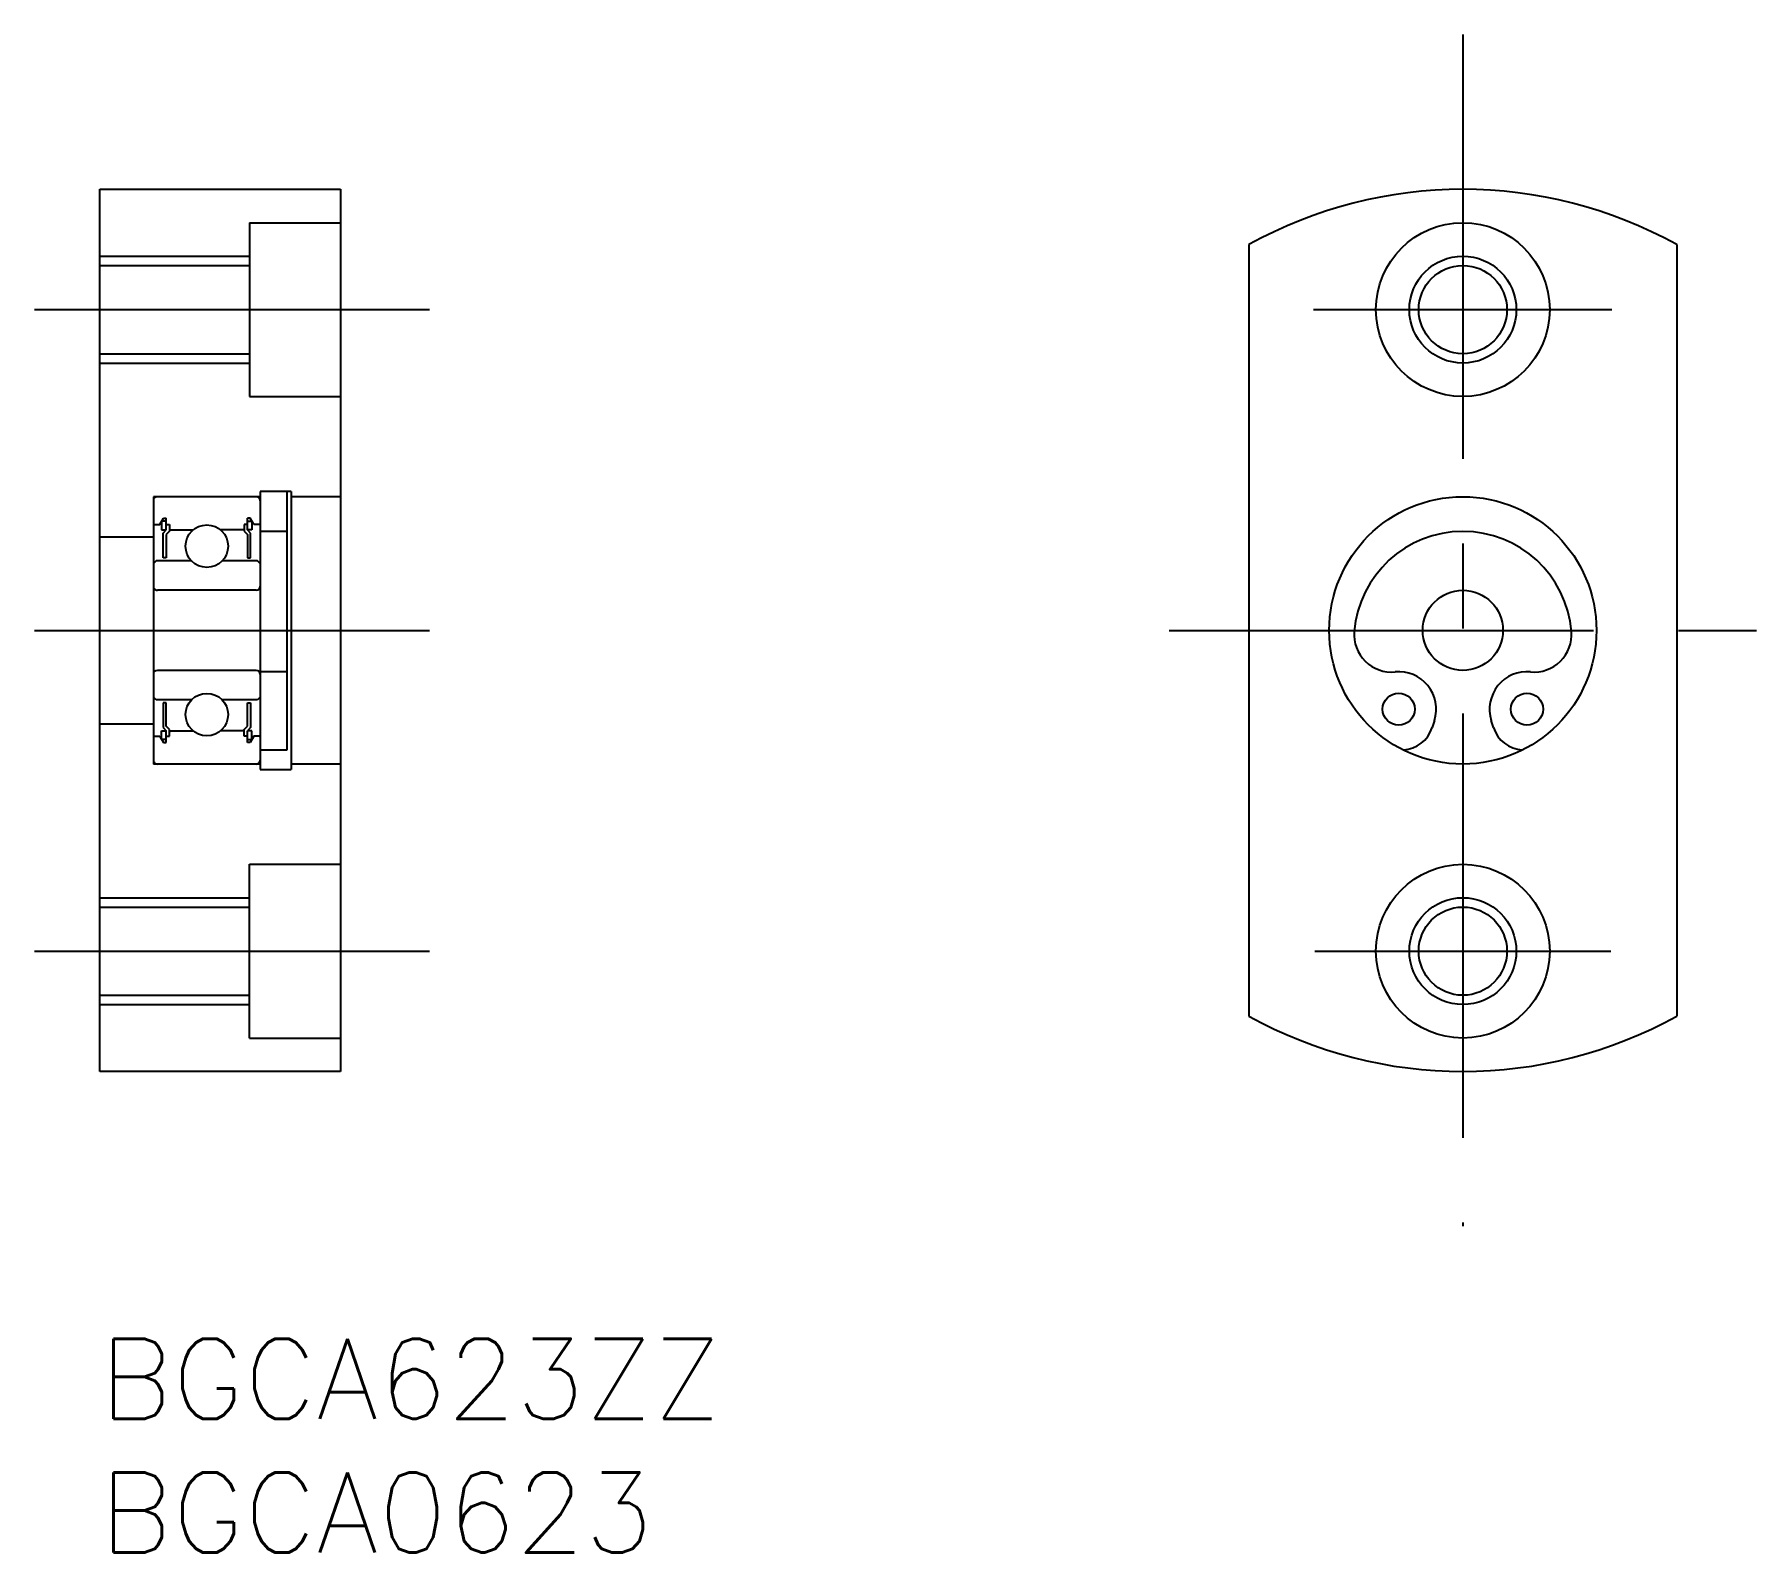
# Model space of a CAD drawing. Extents: x -2.4 to 62, y -8 to 48.8.
import ezdxf

# ---------------------------------------------------------------- set-up
doc = ezdxf.new("R2010")
doc.units = 0
doc.header["$LTSCALE"] = 0.5
doc.linetypes.add('CENTER', pattern=[50.8, 31.75, -6.35, 6.35, -6.35])
for name, color, linetype in [('MSM_CENTER', 1, 'CENTER'), ('MSM_CONTINUOUS', 7, 'CONTINUOUS'), ('MSM_NARROW', 5, 'CONTINUOUS'), ('MSM_PART_NUMBER', 7, 'CONTINUOUS')]:
    doc.layers.add(name, color=color, linetype=linetype)
doc.styles.get("Standard").update_dxf_attribs({"font": 'txt.shx', "height": 3, "bigfont": 'bigfont.shx'})

# ---------------------------------------------------------------- blocks, each defined once
blk = doc.blocks.new('*U4')
at = {"layer": 'MSM_PART_NUMBER'}
blk.add_text('BGCA623ZZ', height=3, dxfattribs=at).set_placement((0, -3))
blk = doc.blocks.new('*U5')
at = {"layer": 'MSM_PART_NUMBER'}
blk.add_text('BGCA0623', height=3, dxfattribs=at).set_placement((0, -8))

msp = doc.modelspace()

# ---------------------------------------------------------------- linework, layer by layer
at = {"layer": 'MSM_CENTER'}
for p, q in [((50.987, 48.795), (50.987, 4.205)), ((-2.448, 38.5), (12.331, 38.5)), ((45.402, 38.5), (56.559, 38.5)), ((-2.448, 26.5), (12.331, 26.5)), ((40, 26.5), (61.975, 26.5)), ((-2.448, 14.5), (12.331, 14.5)), ((45.451, 14.5), (56.523, 14.5))]:
    msp.add_line(p, q, dxfattribs=at)
at = {"layer": 'MSM_CONTINUOUS'}
for p, q in [((0, 10), (0, 43)), ((0, 43), (9, 43)), ((9, 43), (9, 10)), ((5.6, 41.75), (5.6, 35.25)), ((5.6, 41.75), (9, 41.75)), ((42.987, 40.931), (42.987, 12.069)), ((58.987, 40.931), (58.987, 12.069)), ((0, 40.15), (5.6, 40.15)), ((0, 36.85), (5.6, 36.85)), ((5.6, 35.25), (9, 35.25)), ((7.15, 31.7, 0.5), (6, 31.7, 0.5)), ((6, 31.7), (6, 21.3)), ((7, 31.7), (7, 22.024)), ((7.15, 31.7), (7.15, 21.3)), ((2, 31.5), (2, 21.5)), ((6, 31.5), (2, 31.5)), ((9, 31.5), (7.16, 31.5)), ((2, 30.49), (2.03, 30.46)), ((2.03, 30.46), (2.241, 30.46)), ((2.241, 30.46), (2.381, 30.701)), ((2.483, 30.581), (2.311, 30.581)), ((2.311, 30.581), (2.311, 30.26)), ((2.381, 30.701), (2.483, 30.701)), ((2.483, 30.26), (2.483, 30.701)), ((2.483, 30.46), (2.603, 30.46)), ((2.603, 30.46), (2.603, 30.21)), ((2.603, 30.29), (2.633, 30.26)), ((5.397, 30.29), (5.367, 30.26)), ((5.397, 30.46), (5.397, 30.21)), ((5.518, 30.46), (5.397, 30.46)), ((5.518, 30.26), (5.518, 30.701)), ((5.619, 30.701), (5.518, 30.701)), ((5.518, 30.581), (5.689, 30.581)), ((5.759, 30.46), (5.619, 30.701)), ((5.689, 30.581), (5.689, 30.26)), ((5.97, 30.46), (5.759, 30.46)), ((6, 30.49), (5.97, 30.46)), ((0, 30), (2, 30)), ((2.311, 30.26), (2.483, 30.26)), ((2.362, 30.139), (2.483, 30.26)), ((2.362, 29.216), (2.362, 30.139)), ((2.603, 30.21), (2.483, 30.089)), ((2.483, 30.089), (2.483, 29.216)), ((2.633, 30.26), (3.492, 30.26)), ((5.367, 30.26), (4.508, 30.26)), ((5.397, 30.21), (5.518, 30.089)), ((5.638, 30.139), (5.518, 30.26)), ((5.689, 30.26), (5.518, 30.26)), ((5.518, 30.089), (5.518, 29.216)), ((5.638, 29.216), (5.638, 30.139)), ((7, 30.2, 0.5), (6, 30.2, 0.5)), ((2.1, 29.1), (2, 29)), ((3.428, 29.1), (2.1, 29.1)), ((2.483, 29.216), (2.362, 29.216)), ((5.9, 29.1), (4.572, 29.1)), ((5.518, 29.216), (5.638, 29.216)), ((6, 29), (5.9, 29.1)), ((2, 28.925), (2, 28.925)), ((5.85, 28), (2.15, 28)), ((2, 26.5), (2, 26.5)), ((5.85, 25), (2.15, 25)), ((7, 24.954, 0.5), (6, 24.954, 0.5)), ((2.1, 23.9), (2, 24)), ((3.428, 23.9), (2.1, 23.9)), ((5.9, 23.9), (4.572, 23.9)), ((6, 24), (5.9, 23.9)), ((2.483, 23.784), (2.362, 23.784)), ((2.362, 23.784), (2.362, 22.861)), ((2.483, 22.911), (2.483, 23.784)), ((5.518, 22.911), (5.518, 23.784)), ((5.518, 23.784), (5.638, 23.784)), ((5.638, 23.784), (5.638, 22.861)), ((0, 23), (2, 23)), ((2.311, 22.74), (2.483, 22.74)), ((2.311, 22.419), (2.311, 22.74)), ((2.362, 22.861), (2.483, 22.74)), ((2.603, 22.79), (2.483, 22.911)), ((2.483, 22.299), (2.483, 22.74)), ((2.603, 22.54), (2.603, 22.79)), ((2.603, 22.71), (2.633, 22.74)), ((2.633, 22.74), (3.492, 22.74)), ((5.367, 22.74), (4.508, 22.74)), ((5.397, 22.71), (5.367, 22.74)), ((5.397, 22.79), (5.518, 22.911)), ((5.397, 22.54), (5.397, 22.79)), ((5.638, 22.861), (5.518, 22.74)), ((5.689, 22.74), (5.518, 22.74)), ((5.518, 22.299), (5.518, 22.74)), ((5.689, 22.419), (5.689, 22.74)), ((49.922, 23.132), (49.837, 22.862)), ((52.138, 22.862), (52.052, 23.132)), ((2, 22.51), (2.03, 22.54)), ((2.03, 22.54), (2.241, 22.54)), ((2.241, 22.54), (2.381, 22.299)), ((2.483, 22.419), (2.311, 22.419)), ((2.381, 22.299), (2.483, 22.299)), ((2.483, 22.54), (2.603, 22.54)), ((5.518, 22.54), (5.397, 22.54)), ((5.518, 22.419), (5.689, 22.419)), ((5.619, 22.299), (5.518, 22.299)), ((5.759, 22.54), (5.619, 22.299)), ((5.97, 22.54), (5.759, 22.54)), ((6, 22.51), (5.97, 22.54)), ((7, 22.024, 0.5), (6, 22.024, 0.5)), ((6, 21.5), (2, 21.5)), ((6, 21.3, 0.5), (7.15, 21.3, 0.5)), ((9, 21.5), (7.16, 21.5)), ((5.6, 11.25), (5.6, 17.75)), ((5.6, 17.75), (9, 17.75)), ((0, 16.15), (5.6, 16.15)), ((0, 12.85), (5.6, 12.85)), ((5.6, 11.25), (9, 11.25)), ((9, 10), (0, 10))]:
    msp.add_line(p, q, dxfattribs=at)
for centre, radius in [((50.987, 38.5), 3.25), ((50.987, 38.5), 1.65), ((50.987, 26.5), 5), ((4, 29.65), 0.794), ((50.987, 26.5), 1.5), ((4, 23.35), 0.794), ((48.587, 23.554), 0.6), ((53.387, 23.554), 0.6), ((50.987, 14.5), 3.25), ((50.987, 14.5), 1.65)]:
    msp.add_circle(centre, radius, dxfattribs=at)
for centre, radius, start, end in [((50.987, 26.5), 16.5, 60.99745, 119.00255), ((2.15, 31.35), 0.15, 90, 179.99998), ((5.85, 31.35), 0.15, 359.99999, 90), ((50.987, 26.125), 4.075, 4.6343, 175.3657), ((2.15, 28.15), 0.15, 179.99998, 270), ((5.85, 28.15), 0.15, 270, 359.99999), ((48.321, 26.341), 1.4, 175.3657, 275.45655), ((53.653, 26.341), 1.4, 264.54345, 4.6343), ((2.15, 24.85), 0.15, 90, 179.99999), ((5.85, 24.85), 0.15, 360, 90), ((48.587, 23.554), 1.4, 342.45156, 95.45655), ((53.387, 23.554), 1.4, 84.54344, 197.54844), ((48.693, 23.224), 1.2, 273.04147, 342.45156), ((53.282, 23.224), 1.2, 197.54844, 266.95853), ((2.15, 21.65), 0.15, 179.99999, 270), ((5.85, 21.65), 0.15, 270, 360), ((50.987, 26.5), 16.5, 240.99745, 299.00255)]:
    msp.add_arc(centre, radius, start, end, dxfattribs=at)
at = {"layer": 'MSM_NARROW'}
for p, q in [((0, 40.5), (5.6, 40.5)), ((0, 36.5), (5.6, 36.5)), ((0, 16.5), (5.6, 16.5)), ((0, 12.5), (5.6, 12.5))]:
    msp.add_line(p, q, dxfattribs=at)
for centre in [(50.987, 38.5), (50.987, 14.5)]:
    msp.add_circle(centre, 2, dxfattribs=at)

# ---------------------------------------------------------------- block references
at = {"layer": 'MSM_CONTINUOUS'}
for name in ['*U4', '*U5']:
    msp.add_blockref(name, (0, 0), dxfattribs=at)

doc.saveas('drawing.dxf')
